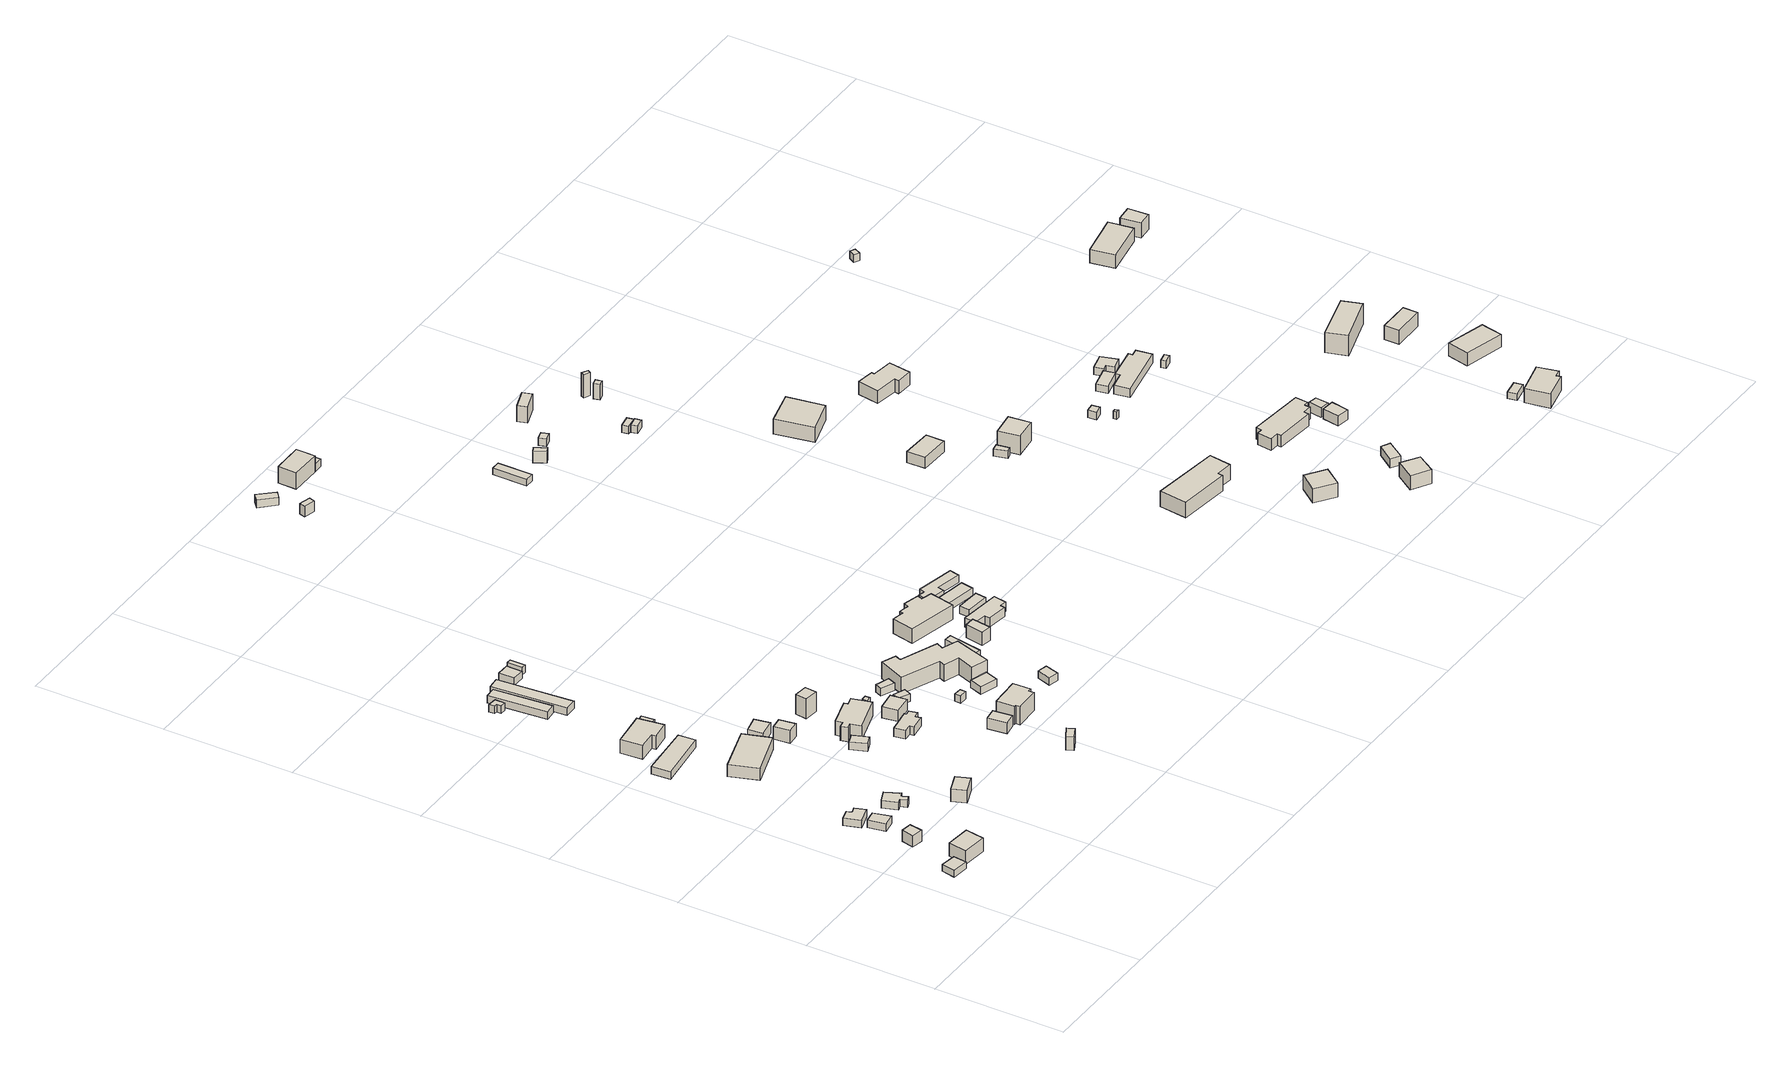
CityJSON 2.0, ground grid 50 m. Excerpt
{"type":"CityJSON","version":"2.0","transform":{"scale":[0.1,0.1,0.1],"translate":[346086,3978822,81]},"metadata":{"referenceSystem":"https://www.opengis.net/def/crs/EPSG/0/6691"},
"CityObjects":{
"building1":{"type":"Building","attributes":{"measuredHeight":2.8},"geometry":[{"type":"Solid","lod":"1","boundaries":[[[[0,1,2,3]],[[2,4,5,3]],[[1,6,4,2]],[[0,7,6,1]],[[3,5,7,0]],[[4,6,7,5]]]]}]},
"building2":{"type":"Building","attributes":{"measuredHeight":6.3},"geometry":[{"type":"Solid","lod":"1","boundaries":[[[[8,9,10,11]],[[10,12,13,11]],[[9,14,12,10]],[[8,15,14,9]],[[11,13,15,8]],[[12,14,15,13]]]]}]},
"building3":{"type":"Building","attributes":{"measuredHeight":4.5},"geometry":[{"type":"Solid","lod":"1","boundaries":[[[[16,17,18,19]],[[18,20,21,19]],[[17,22,20,18]],[[16,23,22,17]],[[19,21,23,16]],[[20,22,23,21]]]]}]},
"building4":{"type":"Building","attributes":{"measuredHeight":3},"geometry":[{"type":"Solid","lod":"1","boundaries":[[[[24,25,26,27]],[[26,28,29,27]],[[25,30,28,26]],[[24,31,30,25]],[[27,29,31,24]],[[28,30,31,29]]]]}]},
"building5":{"type":"Building","attributes":{"measuredHeight":3},"geometry":[{"type":"Solid","lod":"1","boundaries":[[[[32,33,34,35,36,37]],[[36,38,39,37]],[[35,40,38,36]],[[34,41,40,35]],[[33,42,41,34]],[[32,43,42,33]],[[37,39,43,32]],[[38,40,41,42,43,39]]]]}]},
"building6":{"type":"Building","attributes":{"measuredHeight":3},"geometry":[{"type":"Solid","lod":"1","boundaries":[[[[44,45,46,47,48,49,50,51]],[[50,52,53,51]],[[49,54,52,50]],[[48,55,54,49]],[[47,56,55,48]],[[46,57,56,47]],[[45,58,57,46]],[[44,59,58,45]],[[51,53,59,44]],[[52,54,55,56,57,58,59,53]]]]}]},
"building7":{"type":"Building","attributes":{"measuredHeight":3},"geometry":[{"type":"Solid","lod":"1","boundaries":[[[[60,61,62,63]],[[62,64,65,63]],[[61,66,64,62]],[[60,67,66,61]],[[63,65,67,60]],[[64,66,67,65]]]]}]},
"building8":{"type":"Building","attributes":{"measuredHeight":7.2},"geometry":[{"type":"Solid","lod":"1","boundaries":[[[[68,69,70,71,72,73]],[[72,74,75,73]],[[71,76,74,72]],[[70,77,76,71]],[[69,78,77,70]],[[68,79,78,69]],[[73,75,79,68]],[[74,76,77,78,79,75]]]]}]},
"building9":{"type":"Building","attributes":{"measuredHeight":7.3},"geometry":[{"type":"Solid","lod":"1","boundaries":[[[[80,81,82,83]],[[82,84,85,83]],[[81,86,84,82]],[[80,87,86,81]],[[83,85,87,80]],[[84,86,87,85]]]]}]},
"building10":{"type":"Building","attributes":{"measuredHeight":6.3},"geometry":[{"type":"Solid","lod":"1","boundaries":[[[[88,89,90,91]],[[90,92,93,91]],[[89,94,92,90]],[[88,95,94,89]],[[91,93,95,88]],[[92,94,95,93]]]]}]},
"building11":{"type":"Building","attributes":{"measuredHeight":3},"geometry":[{"type":"Solid","lod":"1","boundaries":[[[[96,97,98,99,100,101]],[[100,102,103,101]],[[99,104,102,100]],[[98,105,104,99]],[[97,106,105,98]],[[96,107,106,97]],[[101,103,107,96]],[[102,104,105,106,107,103]]]]}]},
"building12":{"type":"Building","attributes":{"measuredHeight":3},"geometry":[{"type":"Solid","lod":"1","boundaries":[[[[108,109,110,111]],[[110,112,113,111]],[[109,114,112,110]],[[108,115,114,109]],[[111,113,115,108]],[[112,114,115,113]]]]}]},
"building13":{"type":"Building","attributes":{"measuredHeight":3},"geometry":[{"type":"Solid","lod":"1","boundaries":[[[[116,117,118,119]],[[118,120,121,119]],[[117,122,120,118]],[[116,123,122,117]],[[119,121,123,116]],[[120,122,123,121]]]]}]},
"building14":{"type":"Building","attributes":{"measuredHeight":3},"geometry":[{"type":"Solid","lod":"1","boundaries":[[[[124,125,126,127]],[[126,128,129,127]],[[125,130,128,126]],[[124,131,130,125]],[[127,129,131,124]],[[128,130,131,129]]]]}]},
"building15":{"type":"Building","attributes":{"measuredHeight":4.4},"geometry":[{"type":"Solid","lod":"1","boundaries":[[[[132,133,134,135]],[[134,136,137,135]],[[133,138,136,134]],[[132,139,138,133]],[[135,137,139,132]],[[136,138,139,137]]]]}]},
"building16":{"type":"Building","attributes":{"measuredHeight":6.7},"geometry":[{"type":"Solid","lod":"1","boundaries":[[[[140,141,142,143]],[[142,144,145,143]],[[141,146,144,142]],[[140,147,146,141]],[[143,145,147,140]],[[144,146,147,145]]]]}]},
"building17":{"type":"Building","attributes":{"measuredHeight":3.1},"geometry":[{"type":"Solid","lod":"1","boundaries":[[[[148,149,150,151]],[[150,152,153,151]],[[149,154,152,150]],[[148,155,154,149]],[[151,153,155,148]],[[152,154,155,153]]]]}]},
"building18":{"type":"Building","attributes":{"measuredHeight":3},"geometry":[{"type":"Solid","lod":"1","boundaries":[[[[156,157,158,159]],[[158,160,161,159]],[[157,162,160,158]],[[156,163,162,157]],[[159,161,163,156]],[[160,162,163,161]]]]}]},
"building19":{"type":"Building","attributes":{"measuredHeight":3},"geometry":[{"type":"Solid","lod":"1","boundaries":[[[[164,165,166,167]],[[166,168,169,167]],[[165,170,168,166]],[[164,171,170,165]],[[167,169,171,164]],[[168,170,171,169]]]]}]},
"building20":{"type":"Building","attributes":{"measuredHeight":7.1},"geometry":[{"type":"Solid","lod":"1","boundaries":[[[[172,173,174,175,176,177,178,179,180,181]],[[180,182,183,181]],[[179,184,182,180]],[[178,185,184,179]],[[177,186,185,178]],[[176,187,186,177]],[[175,188,187,176]],[[174,189,188,175]],[[173,190,189,174]],[[172,191,190,173]],[[181,183,191,172]],[[182,184,185,186,187,188,189,190,191,183]]]]}]},
"building21":{"type":"Building","attributes":{"measuredHeight":3.9},"geometry":[{"type":"Solid","lod":"1","boundaries":[[[[192,193,194,195,196,197,198,199,200,201]],[[200,202,203,201]],[[199,204,202,200]],[[198,205,204,199]],[[197,206,205,198]],[[196,207,206,197]],[[195,208,207,196]],[[194,209,208,195]],[[193,210,209,194]],[[192,211,210,193]],[[201,203,211,192]],[[202,204,205,206,207,208,209,210,211,203]]]]}]},
"building22":{"type":"Building","attributes":{"measuredHeight":8},"geometry":[{"type":"Solid","lod":"1","boundaries":[[[[212,213,214,215]],[[214,216,217,215]],[[213,218,216,214]],[[212,219,218,213]],[[215,217,219,212]],[[216,218,219,217]]]]}]},
"building23":{"type":"Building","attributes":{"measuredHeight":5.5},"geometry":[{"type":"Solid","lod":"1","boundaries":[[[[220,221,222,223]],[[222,224,225,223]],[[221,226,224,222]],[[220,227,226,221]],[[223,225,227,220]],[[224,226,227,225]]]]}]},
"building24":{"type":"Building","attributes":{"measuredHeight":5.9},"geometry":[{"type":"Solid","lod":"1","boundaries":[[[[228,229,230,231]],[[230,232,233,231]],[[229,234,232,230]],[[228,235,234,229]],[[231,233,235,228]],[[232,234,235,233]]]]}]},
"building25":{"type":"Building","attributes":{"measuredHeight":4.4},"geometry":[{"type":"Solid","lod":"1","boundaries":[[[[236,237,238,239]],[[238,240,241,239]],[[237,242,240,238]],[[236,243,242,237]],[[239,241,243,236]],[[240,242,243,241]]]]}]},
"building26":{"type":"Building","attributes":{"measuredHeight":3.1},"geometry":[{"type":"Solid","lod":"1","boundaries":[[[[244,245,246,247]],[[246,248,249,247]],[[245,250,248,246]],[[244,251,250,245]],[[247,249,251,244]],[[248,250,251,249]]]]}]},
"building27":{"type":"Building","attributes":{"measuredHeight":3},"geometry":[{"type":"Solid","lod":"1","boundaries":[[[[252,253,254,255]],[[254,256,257,255]],[[253,258,256,254]],[[252,259,258,253]],[[255,257,259,252]],[[256,258,259,257]]]]}]},
"building28":{"type":"Building","attributes":{"measuredHeight":8.6},"geometry":[{"type":"Solid","lod":"1","boundaries":[[[[260,261,262,263,264,265,266,267]],[[266,268,269,267]],[[265,270,268,266]],[[264,271,270,265]],[[263,272,271,264]],[[262,273,272,263]],[[261,274,273,262]],[[260,275,274,261]],[[267,269,275,260]],[[268,270,271,272,273,274,275,269]]]]}]},
"building29":{"type":"Building","attributes":{"measuredHeight":3},"geometry":[{"type":"Solid","lod":"1","boundaries":[[[[276,277,278,279]],[[278,280,281,279]],[[277,282,280,278]],[[276,283,282,277]],[[279,281,283,276]],[[280,282,283,281]]]]}]},
"building30":{"type":"Building","attributes":{"measuredHeight":3},"geometry":[{"type":"Solid","lod":"1","boundaries":[[[[284,285,286,287]],[[286,288,289,287]],[[285,290,288,286]],[[284,291,290,285]],[[287,289,291,284]],[[288,290,291,289]]]]}]},
"building31":{"type":"Building","attributes":{"measuredHeight":3},"geometry":[{"type":"Solid","lod":"1","boundaries":[[[[292,293,294,295]],[[294,296,297,295]],[[293,298,296,294]],[[292,299,298,293]],[[295,297,299,292]],[[296,298,299,297]]]]}]},
"building32":{"type":"Building","attributes":{"measuredHeight":9.8},"geometry":[{"type":"Solid","lod":"1","boundaries":[[[[300,301,302,303,304,305,306,307,308,309,310,311]],[[310,312,313,311]],[[309,314,312,310]],[[308,315,314,309]],[[307,316,315,308]],[[306,317,316,307]],[[305,318,317,306]],[[304,319,318,305]],[[303,320,319,304]],[[302,321,320,303]],[[301,322,321,302]],[[300,323,322,301]],[[311,313,323,300]],[[312,314,315,316,317,318,319,320,321,322,323,313]]]]}]},
"building33":{"type":"Building","attributes":{"measuredHeight":3},"geometry":[{"type":"Solid","lod":"1","boundaries":[[[[324,325,326,327]],[[326,328,329,327]],[[325,330,328,326]],[[324,331,330,325]],[[327,329,331,324]],[[328,330,331,329]]]]}]},
"building34":{"type":"Building","attributes":{"measuredHeight":3},"geometry":[{"type":"Solid","lod":"1","boundaries":[[[[332,333,334,335]],[[334,336,337,335]],[[333,338,336,334]],[[332,339,338,333]],[[335,337,339,332]],[[336,338,339,337]]]]}]},
"building35":{"type":"Building","attributes":{"measuredHeight":3.1},"geometry":[{"type":"Solid","lod":"1","boundaries":[[[[340,341,342,343]],[[342,344,345,343]],[[341,346,344,342]],[[340,347,346,341]],[[343,345,347,340]],[[344,346,347,345]]]]}]},
"building36":{"type":"Building","attributes":{"measuredHeight":4.2},"geometry":[{"type":"Solid","lod":"1","boundaries":[[[[348,349,350,351]],[[350,352,353,351]],[[349,354,352,350]],[[348,355,354,349]],[[351,353,355,348]],[[352,354,355,353]]]]}]},
"building37":{"type":"Building","attributes":{"measuredHeight":5.3},"geometry":[{"type":"Solid","lod":"1","boundaries":[[[[356,357,358,359]],[[358,360,361,359]],[[357,362,360,358]],[[356,363,362,357]],[[359,361,363,356]],[[360,362,363,361]]]]}]},
"building38":{"type":"Building","attributes":{"measuredHeight":8.5},"geometry":[{"type":"Solid","lod":"1","boundaries":[[[[364,365,366,367,368,369,370,371,372,373]],[[372,374,375,373]],[[371,376,374,372]],[[370,377,376,371]],[[369,378,377,370]],[[368,379,378,369]],[[367,380,379,368]],[[366,381,380,367]],[[365,382,381,366]],[[364,383,382,365]],[[373,375,383,364]],[[374,376,377,378,379,380,381,382,383,375]]]]}]},
"building39":{"type":"Building","attributes":{"measuredHeight":4.2},"geometry":[{"type":"Solid","lod":"1","boundaries":[[[[384,385,386,387,388,389,390,391]],[[390,392,393,391]],[[389,394,392,390]],[[388,395,394,389]],[[387,396,395,388]],[[386,397,396,387]],[[385,398,397,386]],[[384,399,398,385]],[[391,393,399,384]],[[392,394,395,396,397,398,399,393]]]]}]},
"building40":{"type":"Building","attributes":{"measuredHeight":8.2},"geometry":[{"type":"Solid","lod":"1","boundaries":[[[[400,401,402,403,404]],[[403,405,406,404]],[[402,407,405,403]],[[401,408,407,402]],[[400,409,408,401]],[[404,406,409,400]],[[405,407,408,409,406]]]]}]},
"building41":{"type":"Building","attributes":{"measuredHeight":3},"geometry":[{"type":"Solid","lod":"1","boundaries":[[[[410,411,412,413]],[[412,414,415,413]],[[411,416,414,412]],[[410,417,416,411]],[[413,415,417,410]],[[414,416,417,415]]]]}]},
"building42":{"type":"Building","attributes":{"measuredHeight":3},"geometry":[{"type":"Solid","lod":"1","boundaries":[[[[418,419,420,421]],[[420,422,423,421]],[[419,424,422,420]],[[418,425,424,419]],[[421,423,425,418]],[[422,424,425,423]]]]}]},
"building43":{"type":"Building","attributes":{"measuredHeight":3},"geometry":[{"type":"Solid","lod":"1","boundaries":[[[[426,427,404,403]],[[404,428,429,403]],[[427,430,428,404]],[[426,431,430,427]],[[403,429,431,426]],[[428,430,431,429]]]]}]},
"building44":{"type":"Building","attributes":{"measuredHeight":3},"geometry":[{"type":"Solid","lod":"1","boundaries":[[[[432,433,434,435,436,437,438,439]],[[438,440,441,439]],[[437,442,440,438]],[[436,443,442,437]],[[435,444,443,436]],[[434,445,444,435]],[[433,446,445,434]],[[432,447,446,433]],[[439,441,447,432]],[[440,442,443,444,445,446,447,441]]]]}]},
"building45":{"type":"Building","attributes":{"measuredHeight":2.6},"geometry":[{"type":"Solid","lod":"1","boundaries":[[[[448,449,450,451]],[[450,452,453,451]],[[449,454,452,450]],[[448,455,454,449]],[[451,453,455,448]],[[452,454,455,453]]]]}]},
"building46":{"type":"Building","attributes":{"measuredHeight":4.7},"geometry":[{"type":"Solid","lod":"1","boundaries":[[[[456,457,458,459]],[[458,460,461,459]],[[457,462,460,458]],[[456,463,462,457]],[[459,461,463,456]],[[460,462,463,461]]]]}]},
"building47":{"type":"Building","attributes":{"measuredHeight":3},"geometry":[{"type":"Solid","lod":"1","boundaries":[[[[464,465,466,467]],[[466,468,469,467]],[[465,470,468,466]],[[464,471,470,465]],[[467,469,471,464]],[[468,470,471,469]]]]}]},
"building48":{"type":"Building","attributes":{"measuredHeight":8.6},"geometry":[{"type":"Solid","lod":"1","boundaries":[[[[472,473,474,475]],[[474,476,477,475]],[[473,478,476,474]],[[472,479,478,473]],[[475,477,479,472]],[[476,478,479,477]]]]}]},
"building49":{"type":"Building","attributes":{"measuredHeight":3},"geometry":[{"type":"Solid","lod":"1","boundaries":[[[[480,481,482,483]],[[482,484,485,483]],[[481,486,484,482]],[[480,487,486,481]],[[483,485,487,480]],[[484,486,487,485]]]]}]},
"building50":{"type":"Building","attributes":{"measuredHeight":3},"geometry":[{"type":"Solid","lod":"1","boundaries":[[[[488,489,490,491]],[[490,492,493,491]],[[489,494,492,490]],[[488,495,494,489]],[[491,493,495,488]],[[492,494,495,493]]]]}]},
"building51":{"type":"Building","attributes":{"measuredHeight":9.4},"geometry":[{"type":"Solid","lod":"1","boundaries":[[[[496,497,498,499]],[[498,500,501,499]],[[497,502,500,498]],[[496,503,502,497]],[[499,501,503,496]],[[500,502,503,501]]]]}]},
"building52":{"type":"Building","attributes":{"measuredHeight":5.8},"geometry":[{"type":"Solid","lod":"1","boundaries":[[[[504,505,506,507]],[[506,508,509,507]],[[505,510,508,506]],[[504,511,510,505]],[[507,509,511,504]],[[508,510,511,509]]]]}]},
"building53":{"type":"Building","attributes":{"measuredHeight":6.2},"geometry":[{"type":"Solid","lod":"1","boundaries":[[[[512,513,514,515]],[[514,516,517,515]],[[513,518,516,514]],[[512,519,518,513]],[[515,517,519,512]],[[516,518,519,517]]]]}]},
"building54":{"type":"Building","attributes":{"measuredHeight":9},"geometry":[{"type":"Solid","lod":"1","boundaries":[[[[520,521,522,523,524,525]],[[524,526,527,525]],[[523,528,526,524]],[[522,529,528,523]],[[521,530,529,522]],[[520,531,530,521]],[[525,527,531,520]],[[526,528,529,530,531,527]]]]}]},
"building55":{"type":"Building","attributes":{"measuredHeight":8},"geometry":[{"type":"Solid","lod":"1","boundaries":[[[[532,533,534,535]],[[534,536,537,535]],[[533,538,536,534]],[[532,539,538,533]],[[535,537,539,532]],[[536,538,539,537]]]]}]},
"building56":{"type":"Building","attributes":{"measuredHeight":3},"geometry":[{"type":"Solid","lod":"1","boundaries":[[[[540,541,542,543]],[[542,544,545,543]],[[541,546,544,542]],[[540,547,546,541]],[[543,545,547,540]],[[544,546,547,545]]]]}]},
"building57":{"type":"Building","attributes":{"measuredHeight":8.9},"geometry":[{"type":"Solid","lod":"1","boundaries":[[[[548,549,550,551]],[[550,552,553,551]],[[549,554,552,550]],[[548,555,554,549]],[[551,553,555,548]],[[552,554,555,553]]]]}]},
"building58":{"type":"Building","attributes":{"measuredHeight":7.5},"geometry":[{"type":"Solid","lod":"1","boundaries":[[[[556,557,558,559]],[[558,560,561,559]],[[557,562,560,558]],[[556,563,562,557]],[[559,561,563,556]],[[560,562,563,561]]]]}]},
"building59":{"type":"Building","attributes":{"measuredHeight":7.3},"geometry":[{"type":"Solid","lod":"1","boundaries":[[[[564,565,566,567]],[[566,568,569,567]],[[565,570,568,566]],[[564,571,570,565]],[[567,569,571,564]],[[568,570,571,569]]]]}]},
"building60":{"type":"Building","attributes":{"measuredHeight":7},"geometry":[{"type":"Solid","lod":"1","boundaries":[[[[572,573,574,575,576,577,578,579]],[[578,580,581,579]],[[577,582,580,578]],[[576,583,582,577]],[[575,584,583,576]],[[574,585,584,575]],[[573,586,585,574]],[[572,587,586,573]],[[579,581,587,572]],[[580,582,583,584,585,586,587,581]]]]}]},
"building61":{"type":"Building","attributes":{"measuredHeight":3},"geometry":[{"type":"Solid","lod":"1","boundaries":[[[[588,589,590,591]],[[590,592,593,591]],[[589,594,592,590]],[[588,595,594,589]],[[591,593,595,588]],[[592,594,595,593]]]]}]},
"building62":{"type":"Building","attributes":{"measuredHeight":3},"geometry":[{"type":"Solid","lod":"1","boundaries":[[[[596,597,598,599]],[[598,600,601,599]],[[597,602,600,598]],[[596,603,602,597]],[[599,601,603,596]],[[600,602,603,601]]]]}]},
"building63":{"type":"Building","attributes":{"measuredHeight":4},"geometry":[{"type":"Solid","lod":"1","boundaries":[[[[604,605,606,607]],[[606,608,609,607]],[[605,610,608,606]],[[604,611,610,605]],[[607,609,611,604]],[[608,610,611,609]]]]}]},
"building64":{"type":"Building","attributes":{"measuredHeight":6},"geometry":[{"type":"Solid","lod":"1","boundaries":[[[[612,613,614,615,616,617,618,619,620,621,622,623]],[[622,624,625,623]],[[621,626,624,622]],[[620,627,626,621]],[[619,628,627,620]],[[618,629,628,619]],[[617,630,629,618]],[[616,631,630,617]],[[615,632,631,616]],[[614,633,632,615]],[[613,634,633,614]],[[612,635,634,613]],[[623,625,635,612]],[[624,626,627,628,629,630,631,632,633,634,635,625]]]]}]},
"building65":{"type":"Building","attributes":{"measuredHeight":2.8},"geometry":[{"type":"Solid","lod":"1","boundaries":[[[[636,637,638,639]],[[638,640,641,639]],[[637,642,640,638]],[[636,643,642,637]],[[639,641,643,636]],[[640,642,643,641]]]]}]},
"building66":{"type":"Building","attributes":{"measuredHeight":4},"geometry":[{"type":"Solid","lod":"1","boundaries":[[[[644,645,646,647]],[[646,648,649,647]],[[645,650,648,646]],[[644,651,650,645]],[[647,649,651,644]],[[648,650,651,649]]]]}]},
"building67":{"type":"Building","attributes":{"measuredHeight":3.9},"geometry":[{"type":"Solid","lod":"1","boundaries":[[[[652,653,654,655]],[[654,656,657,655]],[[653,658,656,654]],[[652,659,658,653]],[[655,657,659,652]],[[656,658,659,657]]]]}]},
"building68":{"type":"Building","attributes":{"measuredHeight":4.1},"geometry":[{"type":"Solid","lod":"1","boundaries":[[[[660,661,662,663,664,665,666,667]],[[666,668,669,667]],[[665,670,668,666]],[[664,671,670,665]],[[663,672,671,664]],[[662,673,672,663]],[[661,674,673,662]],[[660,675,674,661]],[[667,669,675,660]],[[668,670,671,672,673,674,675,669]]]]}]},
"building69":{"type":"Building","attributes":{"measuredHeight":3},"geometry":[{"type":"Solid","lod":"1","boundaries":[[[[676,677,678,679,680,681]],[[680,682,683,681]],[[679,684,682,680]],[[678,685,684,679]],[[677,686,685,678]],[[676,687,686,677]],[[681,683,687,676]],[[682,684,685,686,687,683]]]]}]},
"building70":{"type":"Building","attributes":{"measuredHeight":3},"geometry":[{"type":"Solid","lod":"1","boundaries":[[[[688,689,690,691]],[[690,692,693,691]],[[689,694,692,690]],[[688,695,694,689]],[[691,693,695,688]],[[692,694,695,693]]]]}]},
"building71":{"type":"Building","attributes":{"measuredHeight":2.5},"geometry":[{"type":"Solid","lod":"1","boundaries":[[[[696,697,698,699]],[[698,700,701,699]],[[697,702,700,698]],[[696,703,702,697]],[[699,701,703,696]],[[700,702,703,701]]]]}]},
"building72":{"type":"Building","attributes":{"measuredHeight":7.9},"geometry":[{"type":"Solid","lod":"1","boundaries":[[[[704,705,706,707,708,709]],[[708,710,711,709]],[[707,712,710,708]],[[706,713,712,707]],[[705,714,713,706]],[[704,715,714,705]],[[709,711,715,704]],[[710,712,713,714,715,711]]]]}]},
"building73":{"type":"Building","attributes":{"土砂災害警戒区域.現象区分":"1","土砂災害警戒区域.区域区分":"2","measuredHeight":3},"geometry":[{"type":"Solid","lod":"1","boundaries":[[[[716,717,718,719]],[[718,720,721,719]],[[717,722,720,718]],[[716,723,722,717]],[[719,721,723,716]],[[720,722,723,721]]]]}]},
"building74":{"type":"Building","attributes":{"measuredHeight":8.3},"geometry":[{"type":"Solid","lod":"1","boundaries":[[[[724,725,726,727]],[[726,728,729,727]],[[725,730,728,726]],[[724,731,730,725]],[[727,729,731,724]],[[728,730,731,729]]]]}]},
"building75":{"type":"Building","attributes":{"measuredHeight":7.7},"geometry":[{"type":"Solid","lod":"1","boundaries":[[[[732,733,734,735]],[[734,736,737,735]],[[733,738,736,734]],[[732,739,738,733]],[[735,737,739,732]],[[736,738,739,737]]]]}]},
"building76":{"type":"Building","attributes":{"measuredHeight":5.7},"geometry":[{"type":"Solid","lod":"1","boundaries":[[[[740,741,742,743]],[[742,744,745,743]],[[741,746,744,742]],[[740,747,746,741]],[[743,745,747,740]],[[744,746,747,745]]]]}]},
"building77":{"type":"Building","attributes":{"土砂災害警戒区域.現象区分":"1","土砂災害警戒区域.区域区分":"2","measuredHeight":7.6},"geometry":[{"type":"Solid","lod":"1","boundaries":[[[[748,749,750,751]],[[750,752,753,751]],[[749,754,752,750]],[[748,755,754,749]],[[751,753,755,748]],[[752,754,755,753]]]]}]},
"building78":{"type":"Building","attributes":{"土砂災害警戒区域.現象区分":"1","土砂災害警戒区域.区域区分":"2","measuredHeight":7.5},"geometry":[{"type":"Solid","lod":"1","boundaries":[[[[756,757,758,759]],[[758,760,761,759]],[[757,762,760,758]],[[756,763,762,757]],[[759,761,763,756]],[[760,762,763,761]]]]}]}
},
"vertices":[
[102,286,66],[96,234,66],[31,242,66],[42,296,66],[31,242,93],[42,296,93],[96,234,93],[102,286,93],
[212,237,66],[117,249,66],[130,321,66],[225,311,66],[130,321,120],[225,311,120],[117,249,120],[212,237,120],
[164,494,68],[156,444,68],[111,452,68],[123,499,68],[111,452,113],[123,499,113],[156,444,113],[164,494,113],
[185,653,63],[202,587,63],[152,579,63],[139,645,63],[152,579,93],[139,645,93],[202,587,93],[185,653,93],
[146,732,64],[154,713,64],[177,720,64],[191,679,64],[127,659,64],[107,721,64],[127,659,94],[107,721,94],[191,679,94],[177,720,94],[154,713,94],[146,732,94],
[316,689,58],[341,633,58],[326,626,58],[336,602,58],[317,595,58],[307,620,58],[289,613,58],[268,669,58],[289,613,88],[268,669,88],[307,620,88],[317,595,88],[336,602,88],[326,626,88],[341,633,88],[316,689,88],
[216,1427,89],[221,1361,89],[14,1336,89],[9,1408,89],[14,1336,119],[9,1408,119],[221,1361,119],[216,1427,119],
[191,1573,95],[206,1474,95],[134,1464,95],[131,1479,95],[61,1472,95],[53,1556,95],[61,1472,150],[53,1556,150],[131,1479,150],[134,1464,150],[206,1474,150],[191,1573,150],
[510,463,59],[441,437,59],[419,489,59],[490,515,59],[419,489,110],[490,515,110],[441,437,110],[510,463,110],
[339,1256,64],[373,1152,64],[195,1095,64],[158,1201,64],[195,1095,112],[158,1201,112],[373,1152,112],[339,1256,112],
[66,2050,101],[67,2012,101],[44,2012,101],[43,2030,101],[32,2031,101],[31,2053,101],[32,2031,131],[31,2053,131],[43,2030,131],[44,2012,131],[67,2012,131],[66,2050,131],
[117,2088,100],[136,1866,100],[95,1862,100],[76,2086,100],[95,1862,130],[76,2086,130],[136,1866,130],[117,2088,130],
[246,1588,92],[250,1539,92],[218,1535,92],[212,1585,92],[218,1535,122],[212,1585,122],[250,1539,122],[246,1588,122],
[177,2112,97],[199,1822,97],[152,1820,97],[131,2107,97],[152,1820,127],[131,2107,127],[199,1822,127],[177,2112,127],
[438,1266,65],[449,1207,65],[382,1196,65],[374,1252,65],[382,1196,109],[374,1252,109],[449,1207,109],[438,1266,109],
[474,1190,62],[483,1127,62],[437,1123,62],[429,1184,62],[437,1123,113],[429,1184,113],[483,1127,113],[474,1190,113],
[558,958,52],[580,900,52],[541,885,52],[518,944,52],[541,885,83],[518,944,83],[580,900,83],[558,958,83],
[259,2121,100],[258,2060,100],[210,2061,100],[210,2121,100],[210,2061,130],[210,2121,130],[258,2060,130],[259,2121,130],
[297,2130,99],[297,2071,99],[278,2071,99],[279,2130,99],[278,2071,129],[279,2130,129],[297,2071,129],[297,2130,129],
[676,1058,51],[680,1044,51],[711,1053,51],[731,979,51],[589,937,51],[579,977,51],[558,971,51],[552,997,51],[574,1002,51],[569,1028,51],[574,1002,108],[569,1028,108],[552,997,108],[558,971,108],[579,977,108],[589,937,108],[731,979,108],[711,1053,108],[680,1044,108],[676,1058,108],
[787,836,48],[763,832,48],[767,811,48],[707,802,48],[705,819,48],[674,816,48],[667,858,48],[759,873,48],[761,865,48],[780,868,48],[761,865,82],[780,868,82],[759,873,82],[667,858,82],[674,816,82],[705,819,82],[707,802,82],[767,811,82],[763,832,82],[787,836,82],
[657,1197,54],[653,1152,54],[600,1158,54],[605,1203,54],[600,1158,134],[605,1203,134],[653,1152,134],[657,1197,134],
[948,355,39],[962,329,39],[916,305,39],[903,331,39],[916,305,94],[903,331,94],[962,329,94],[948,355,94],
[740,949,49],[813,960,49],[822,898,49],[750,890,49],[822,898,94],[750,890,94],[813,960,94],[740,949,94],
[918,624,45],[927,552,45],[879,543,45],[870,617,45],[879,543,88],[870,617,88],[927,552,88],[918,624,88],
[781,1038,51],[781,1019,51],[760,1017,51],[760,1036,51],[760,1017,82],[760,1036,82],[781,1019,82],[781,1038,82],
[894,951,43],[881,922,43],[838,944,43],[850,969,43],[838,944,73],[850,969,73],[881,922,73],[894,951,73],
[1055,627,43],[1058,559,43],[1044,559,43],[1045,539,43],[949,535,43],[948,551,43],[941,551,43],[938,621,43],[941,551,117],[938,621,117],[948,551,117],[949,535,117],[1045,539,117],[1044,559,117],[1058,559,117],[1055,627,117],
[922,1031,43],[909,1000,43],[857,1022,43],[868,1049,43],[857,1022,73],[868,1049,73],[909,1000,73],[922,1031,73],
[990,794,42],[989,771,42],[958,772,42],[959,795,42],[958,772,72],[959,795,72],[989,771,72],[990,794,72],
[1123,771,42],[1106,721,42],[1039,742,42],[1055,792,42],[1039,742,72],[1055,792,72],[1106,721,72],[1123,771,72],
[1147,977,35],[1135,950,35],[1196,927,35],[1151,784,35],[1086,805,35],[1110,871,35],[1051,892,35],[1060,915,35],[913,976,35],[958,1080,35],[1012,1058,35],[1003,1035,35],[1012,1058,101],[1003,1035,101],[958,1080,101],[913,976,101],[1060,915,101],[1051,892,101],[1110,871,101],[1086,805,101],[1151,784,101],[1196,927,101],[1135,950,101],[1147,977,101],
[1262,621,38],[1246,567,38],[1207,576,38],[1224,630,38],[1207,576,68],[1224,630,68],[1246,567,68],[1262,621,68],
[1263,995,30],[1239,865,30],[1207,870,30],[1234,998,30],[1207,870,60],[1234,998,60],[1239,865,60],[1263,995,60],
[590,3298,187],[640,3241,187],[616,3220,187],[564,3275,187],[616,3220,218],[564,3275,218],[640,3241,218],[590,3298,218],
[678,3138,165],[671,3115,165],[627,3127,165],[634,3150,165],[627,3127,208],[634,3150,208],[671,3115,208],[678,3138,208],
[1357,964,29],[1346,889,29],[1305,896,29],[1318,966,29],[1305,896,82],[1318,966,82],[1346,889,82],[1357,964,82],
[1374,1189,28],[1368,1169,28],[1409,1157,28],[1389,1061,28],[1197,1104,28],[1216,1189,28],[1261,1180,28],[1265,1194,28],[1305,1185,28],[1312,1204,28],[1305,1185,87],[1312,1204,87],[1265,1194,87],[1261,1180,87],[1216,1189,87],[1197,1104,87],[1389,1061,87],[1409,1157,87],[1368,1169,87],[1374,1189,87],
[1527,937,24],[1501,941,24],[1497,924,24],[1419,936,24],[1421,955,24],[1373,963,24],[1375,1007,24],[1536,988,24],[1375,1007,61],[1536,988,61],[1373,963,61],[1421,955,61],[1419,936,61],[1497,924,61],[1501,941,61],[1527,937,61],
[726,3218,187],[727,3290,187],[846,3291,187],[846,3249,187],[845,3217,187],[846,3249,253],[845,3217,253],[846,3291,253],[727,3290,253],[726,3218,253],
[1528,1055,25],[1523,1012,25],[1432,1022,25],[1435,1062,25],[1432,1022,55],[1435,1062,55],[1523,1012,55],[1528,1055,55],
[1560,1129,23],[1551,1080,23],[1413,1107,23],[1422,1153,23],[1413,1107,53],[1422,1153,53],[1551,1080,53],[1560,1129,53],
[884,3248,187],[885,3218,187],[845,3217,217],[846,3249,217],[885,3218,217],[884,3248,217],
[1606,1201,20],[1597,1163,20],[1500,1184,20],[1494,1159,20],[1417,1175,20],[1428,1216,20],[1454,1210,20],[1459,1231,20],[1454,1210,50],[1459,1231,50],[1428,1216,50],[1417,1175,50],[1494,1159,50],[1500,1184,50],[1597,1163,50],[1606,1201,50],
[1260,2753,118],[1260,2620,118],[1224,2620,118],[1225,2753,118],[1224,2620,144],[1225,2753,144],[1260,2620,144],[1260,2753,144],
[1379,2687,114],[1403,2645,114],[1382,2635,114],[1358,2677,114],[1382,2635,160],[1358,2677,160],[1403,2645,160],[1379,2687,160],
[1489,2725,113],[1499,2697,113],[1467,2688,113],[1458,2715,113],[1467,2688,143],[1458,2715,143],[1499,2697,143],[1489,2725,143],
[1609,2869,120],[1620,2833,120],[1545,2808,120],[1533,2843,120],[1545,2808,185],[1533,2843,185],[1620,2833,185],[1609,2869,185],
[1752,2546,82],[1756,2521,82],[1711,2514,82],[1706,2538,82],[1711,2514,112],[1706,2538,112],[1756,2521,112],[1752,2546,112],
[1762,2522,81],[1766,2497,81],[1728,2490,81],[1723,2514,81],[1728,2490,111],[1723,2514,111],[1766,2497,111],[1762,2522,111],
[1827,2742,97],[1820,2730,97],[1796,2741,97],[1804,2755,97],[1796,2741,191],[1804,2755,191],[1820,2730,191],[1827,2742,191],
[2209,1655,43],[2208,1585,43],[2093,1589,43],[2090,1660,43],[2093,1589,87],[2090,1660,87],[2208,1585,87],[2209,1655,87],
[1840,2723,90],[1847,2699,90],[1825,2693,90],[1818,2717,90],[1825,2693,152],[1818,2717,152],[1847,2699,152],[1840,2723,152],
[2599,784,19],[2586,698,19],[2522,706,19],[2518,686,19],[2318,710,19],[2331,818,19],[2318,710,81],[2331,818,81],[2518,686,81],[2522,706,81],[2586,698,81],[2599,784,81],
[2131,2156,53],[2155,2014,53],[2024,1976,53],[1995,2122,53],[2024,1976,112],[1995,2122,112],[2155,2014,112],[2131,2156,112],
[2300,1438,40],[2309,1390,40],[2288,1384,40],[2275,1433,40],[2288,1384,70],[2275,1433,70],[2309,1390,70],[2300,1438,70],
[2409,1456,39],[2419,1372,39],[2329,1362,39],[2317,1443,39],[2329,1362,114],[2317,1443,114],[2419,1372,114],[2409,1456,114],
[2738,410,18],[2685,338,18],[2612,392,18],[2665,462,18],[2612,392,75],[2665,462,75],[2685,338,75],[2738,410,75],
[2918,113,16],[2848,155,16],[2897,227,16],[2964,184,16],[2897,227,72],[2964,184,72],[2848,155,72],[2918,113,72],
[2489,1886,44],[2425,1892,44],[2427,1908,44],[2339,1922,44],[2354,2005,44],[2421,1995,44],[2419,1984,44],[2502,1973,44],[2419,1984,96],[2502,1973,96],[2421,1995,96],[2354,2005,96],[2339,1922,96],[2427,1908,96],[2425,1892,96],[2489,1886,96],
[2675,1290,33],[2679,1259,33],[2646,1253,33],[2642,1286,33],[2646,1253,63],[2642,1286,63],[2679,1259,63],[2675,1290,63],
[2693,1211,33],[2695,1198,33],[2683,1197,33],[2681,1210,33],[2683,1197,63],[2681,1210,63],[2695,1198,63],[2693,1211,63],
[3006,326,16],[2959,257,16],[2926,278,16],[2973,344,16],[2926,278,53],[2973,344,53],[2959,257,53],[3006,326,53],
[3061,680,15],[3041,681,15],[3040,658,15],[3006,662,15],[3002,641,15],[2846,655,15],[2847,671,15],[2811,674,15],[2818,730,15],[2840,729,15],[2844,752,15],[3065,730,15],[2844,752,62],[3065,730,62],[2840,729,62],[2818,730,62],[2811,674,62],[2847,671,62],[2846,655,62],[3002,641,62],[3006,662,62],[3040,658,62],[3041,681,62],[3061,680,62],
[2877,1366,29],[2887,1323,29],[2804,1304,29],[2796,1347,29],[2804,1304,58],[2796,1347,58],[2887,1323,58],[2877,1366,58],
[3113,617,14],[3101,549,14],[3052,557,14],[3064,622,14],[3052,557,54],[3064,622,54],[3101,549,54],[3113,617,54],
[3109,678,14],[3104,627,14],[3066,632,14],[3075,684,14],[3066,632,53],[3075,684,53],[3104,627,53],[3109,678,53],
[3042,1272,25],[2826,1231,25],[2817,1289,25],[2880,1302,25],[2878,1321,25],[3002,1343,25],[3005,1328,25],[3032,1333,25],[3005,1328,61],[3032,1333,61],[3002,1343,61],[2878,1321,61],[2880,1302,61],[2817,1289,61],[2826,1231,61],[3042,1272,61],
[2944,1421,27],[2963,1357,27],[2915,1345,27],[2908,1375,27],[2888,1369,27],[2879,1404,27],[2888,1369,57],[2879,1404,57],[2908,1375,57],[2915,1345,57],[2963,1357,57],[2944,1421,57],
[3072,1245,22],[3074,1225,22],[3041,1219,22],[3036,1237,22],[3041,1219,52],[3036,1237,52],[3074,1225,52],[3072,1245,52],
[3550,171,8],[3556,139,8],[3497,127,8],[3491,161,8],[3497,127,34],[3491,161,34],[3556,139,34],[3550,171,34],
[3627,130,10],[3645,51,10],[3616,47,10],[3620,29,10],[3512,6,10],[3496,99,10],[3512,6,67],[3496,99,67],[3620,29,67],[3616,47,67],[3645,51,67],[3627,130,67],
[2929,2362,140],[2916,2337,140],[2896,2349,140],[2910,2372,140],[2896,2349,170],[2910,2372,170],[2916,2337,170],[2929,2362,170],
[3598,874,9],[3622,800,9],[3434,744,9],[3410,823,9],[3434,744,91],[3410,823,91],[3622,800,91],[3598,874,91],
[3750,414,14],[3733,331,14],[3579,371,14],[3599,455,14],[3579,371,66],[3599,455,66],[3733,331,66],[3750,414,66],
[3699,692,11],[3699,634,11],[3577,633,11],[3576,691,11],[3577,633,68],[3576,691,68],[3699,634,68],[3699,692,68],
[3615,1790,25],[3628,1696,25],[3460,1667,25],[3444,1758,25],[3460,1667,79],[3444,1758,79],[3628,1696,79],[3615,1790,79],
[3665,1691,19],[3655,1767,19],[3717,1773,19],[3721,1695,19],[3717,1773,80],[3721,1695,80],[3655,1767,80],[3665,1691,80]
]}
